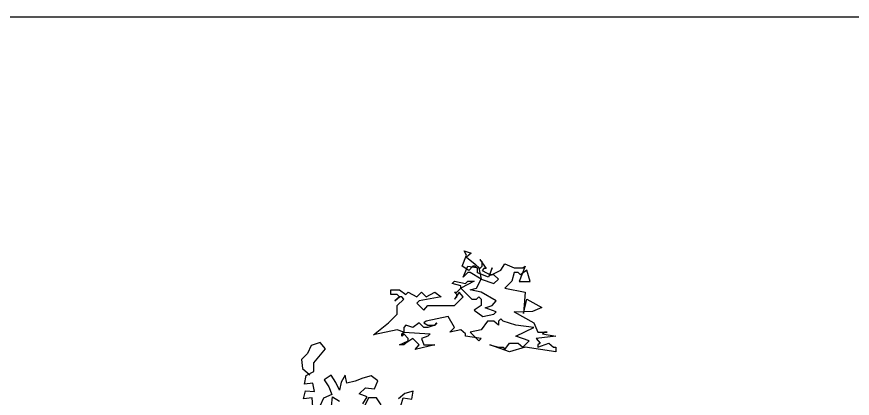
# Model space of a CAD drawing. Header units: millimetres. Extents: x 684983 to 685377, y 990360 to 990509.
# Drawn here: x 685003.93 to 685004.801, y 990375.691 to 990376.089 of the extents above; entities that cross this region are included whole.
import ezdxf

# ---------------------------------------------------------------- set-up
doc = ezdxf.new("R2010")
doc.units = ezdxf.units.MM
for name, color, linetype in [('hide', 2, 'Continuous'), ('SYMBOLS', 7, 'Continuous'), ('VENGA TREE', 7, 'Continuous')]:
    doc.layers.add(name, color=color, linetype=linetype)

# ---------------------------------------------------------------- blocks, each defined once
blk = doc.blocks.new('A$C7BFB01F8')
at = {"layer": 'SYMBOLS', "color": 99}
blk.add_lwpolyline([(1.9519, 4.5114), (1.9824, 4.4873), (1.9985, 4.4728), (2.0065, 4.4809), (2.0065, 4.4954), (1.9985, 4.5035), (2.021, 4.4728), (2.0129, 4.4728), (2.0065, 4.4649), (2.037, 4.4488), (2.0717, 4.4661), (2.086, 4.4885), (2.1182, 4.474), (2.1487, 4.474), (2.1567, 4.4805), (2.1366, 4.4263), (2.1752, 4.4263), (2.1631, 4.4661), (2.1406, 4.45), (2.1327, 4.458), (2.1182, 4.458), (2.1102, 4.4275), (2.086, 4.4034), (2.1567, 4.389), (2.1509, 4.3145), (2.1631, 4.3648), (2.2151, 4.3359), (2.183, 4.3215), (2.1204, 4.3187), (2.1182, 4.3198), (2.1873, 4.2813), (2.2017, 4.2492), (2.2339, 4.2492), (2.2259, 4.2492), (2.2178, 4.2427), (2.2644, 4.2347), (2.1954, 4.2267), (2.2097, 4.2107), (2.2017, 4.2042), (2.2017, 4.1961), (2.2403, 4.2107), (2.2564, 4.1961), (2.2644, 4.1961), (2.2644, 4.1801), (2.1567, 4.1961), (2.1021, 4.1801), (2.0331, 4.2042), (2.0636, 4.1961), (2.0796, 4.1961), (2.086, 4.1881), (2.1021, 4.2107), (2.1327, 4.2107), (2.1487, 4.1961), (2.1713, 4.2187), (2.1246, 4.2347), (2.1873, 4.2653), (2.1246, 4.2733), (2.0796, 4.2878), (2.0717, 4.2957), (2.0636, 4.2878), (2.0636, 4.2733), (2.0476, 4.2878), (2.025, 4.2878), (2.0026, 4.2571), (1.964, 4.2492), (1.9946, 4.2187), (2.0026, 4.2267), (1.948, 4.2347), (1.948, 4.2427), (1.9319, 4.2571), (1.8934, 4.2492), (1.9094, 4.2653), (1.8869, 4.3038), (1.8099, 4.2878), (1.8017, 4.2813), (1.8163, 4.2733), (1.8403, 4.2733), (1.8483, 4.2813), (1.8403, 4.2733), (1.8163, 4.2653), (1.8017, 4.2653), (1.7857, 4.2813), (1.7632, 4.2653), (1.739, 4.2733), (1.7327, 4.2653), (1.7327, 4.2492), (1.8243, 4.2427), (1.8163, 4.2347), (1.7937, 4.2267), (1.8017, 4.2042), (1.8403, 4.2042), (1.7713, 4.1881), (1.7857, 4.2042), (1.7632, 4.2267), (1.739, 4.2107), (1.7327, 4.2042), (1.7166, 4.2042), (1.7472, 4.2187), (1.7472, 4.2267), (1.7327, 4.2427), (1.7246, 4.2347), (1.7246, 4.2427), (1.7327, 4.2492), (1.7086, 4.2571), (1.6261, 4.2395), (1.678, 4.2813), (1.7086, 4.3117), (1.7086, 4.3424), (1.7327, 4.3648), (1.7246, 4.3729), (1.7166, 4.3729), (1.7005, 4.3584), (1.7166, 4.3729), (1.7086, 4.3809), (1.6861, 4.3809), (1.6861, 4.397), (1.7166, 4.397), (1.739, 4.3809), (1.7472, 4.389), (1.7777, 4.3729), (1.7937, 4.389), (1.8099, 4.3729), (1.8403, 4.389), (1.8627, 4.3729), (1.7857, 4.3584), (1.7777, 4.3504), (1.8017, 4.3263), (1.8163, 4.3424), (1.9094, 4.3424), (1.9399, 4.3729), (1.9255, 4.389), (1.9094, 4.3648), (1.9173, 4.3729), (1.9173, 4.3809), (1.9094, 4.389), (1.9173, 4.389), (1.9319, 4.4034), (1.9319, 4.4115), (1.9013, 4.4194), (1.9094, 4.4275), (1.948, 4.4194), (1.956, 4.4275), (1.9784, 4.4275), (1.9319, 4.4034), (1.9704, 4.3648), (1.9865, 4.3648), (1.9946, 4.3729), (2.0026, 4.3648), (2.0026, 4.3424), (1.9784, 4.3263), (2.009, 4.3038), (2.0476, 4.3117), (2.0556, 4.3198), (2.0171, 4.3343), (2.041, 4.3424), (2.0556, 4.3584), (2.0026, 4.389), (1.964, 4.397), (1.9865, 4.4034), (2.0026, 4.4354), (1.964, 4.458), (1.956, 4.458), (1.9399, 4.442), (1.956, 4.4805), (1.9946, 4.474), (2.0026, 4.4354), (2.0476, 4.4194), (2.0636, 4.4354), (2.0476, 4.45), (2.0331, 4.45), (2.041, 4.474), (2.0289, 4.4424), (1.9905, 4.4568), (1.9905, 4.4728), (1.9824, 4.4809), (1.9743, 4.4809), (1.9599, 4.4649), (1.9359, 4.4809), (1.9519, 4.5195), (1.9438, 4.5339), (1.9679, 4.5259), (1.9519, 4.5114), (1.9519, 4.5114)], dxfattribs=at)
at = {"layer": 'SYMBOLS', "color": 73}
for points in [[(1.7219, 3.9911), (1.7295, 4.0189), (1.7601, 4.0137), (1.7651, 4.0417), (1.736, 4.0338), (1.7137, 4.0151)], [(1.6524, 3.9946), (1.6365, 4.0193), (1.608, 4.0192), (1.5953, 3.9918)], [(1.5881, 3.9976), (1.6031, 4.0222), (1.5756, 4.0323), (1.5981, 4.0536), (1.6289, 4.0509), (1.6416, 4.0783), (1.6173, 4.0959), (1.5882, 4.0881), (1.5614, 4.0775), (1.5323, 4.0697), (1.5271, 4.0986), (1.512, 4.0741), (1.507, 4.0461), (1.4938, 4.0731), (1.4779, 4.0977), (1.4532, 4.0818), (1.4692, 4.0571), (1.4798, 4.0303), (1.4502, 4.0174), (1.4375, 3.9901)], [(1.4788, 3.9891), (1.4817, 4.0224), (1.5062, 4.0074)], [(1.4139, 3.987), (1.4115, 4.0182), (1.3803, 4.0158), (1.3879, 4.0435), (1.4186, 4.0408), (1.4134, 4.0697), (1.3847, 4.0671), (1.39, 4.0976), (1.417, 4.1108), (1.4171, 4.1418), (1.4575, 4.19), (1.4388, 4.2123), (1.4069, 4.2021), (1.3941, 4.1748), (1.3742, 4.1533), (1.3766, 4.1221), (1.403, 4.0991), (1.3942, 4.1049)]]:
    blk.add_lwpolyline(points, dxfattribs=at)

msp = doc.modelspace()

# ---------------------------------------------------------------- linework, layer by layer
at = {"layer": 'hide', "color": 8}
msp.add_line((684982.76357, 990376.08895), (685014.96422, 990376.08895), dxfattribs=at)

# ---------------------------------------------------------------- block references
at = {"layer": 'VENGA TREE', "xscale": 0.297786557861161, "yscale": 0.297786557861161, "zscale": 0.297786557861161}
msp.add_blockref('A$C7BFB01F8', (685003.81756, 990374.49428), dxfattribs=at)

doc.saveas('drawing.dxf')
